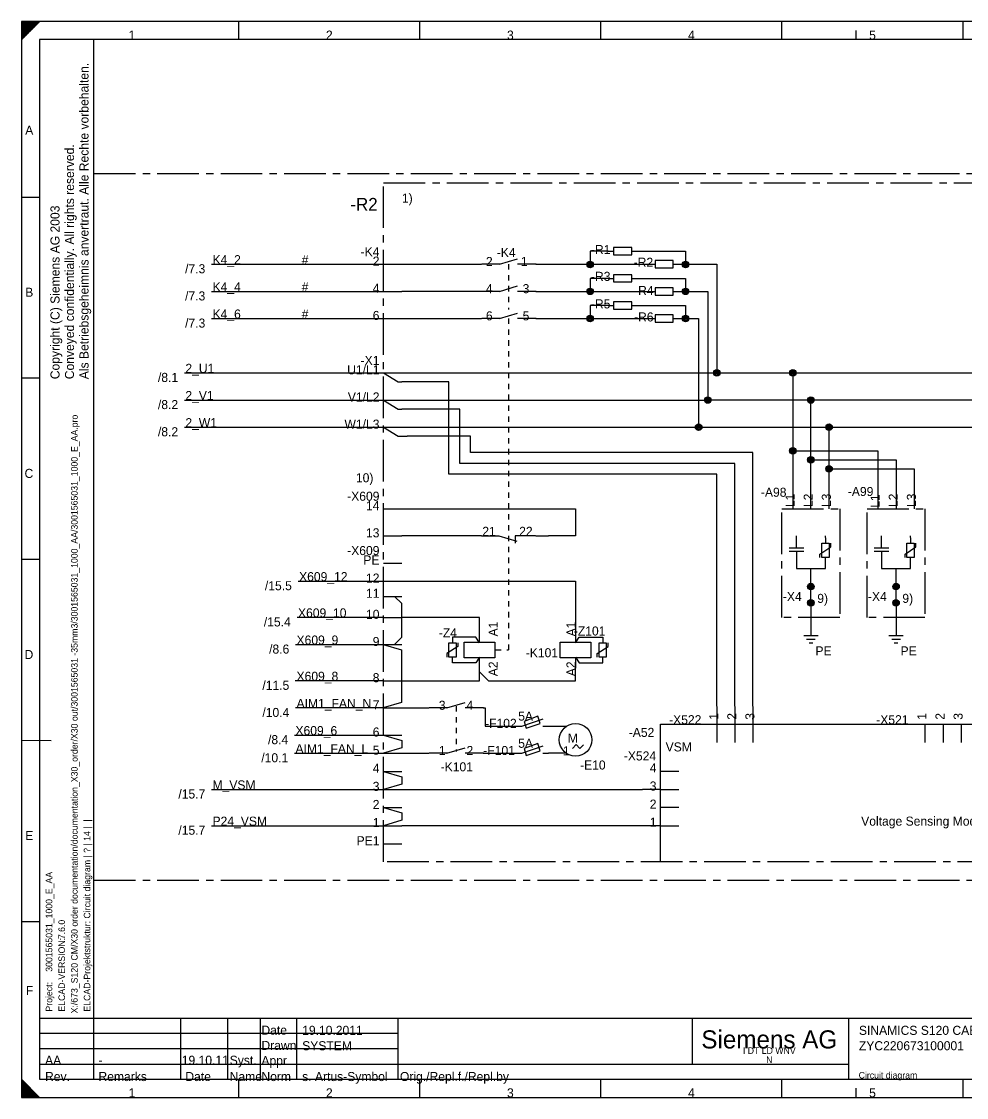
# Model space of a CAD drawing. Extents: x 0 to 420, y 0 to 297.
# Drawn here: x 0 to 261, y 0 to 297 of the extents above; entities that cross this region are included whole.
import ezdxf
from ezdxf.enums import TextEntityAlignment as Align

# ---------------------------------------------------------------- set-up
doc = ezdxf.new("R2010")
doc.units = 0
doc.header["$MEASUREMENT"] = 0
for name, pattern in [('LTY1', [0]), ('LTY3', [3, 1.5, -1.5]), ('LTY6', [17.5, 11.5, -2, 2, -2])]:
    doc.linetypes.add(name, pattern=pattern)
for name, color, linetype in [('GRAFIK', 7, 'LTY1'), ('PEN1', 7, 'LTY1'), ('PEN2', 7, 'LTY1'), ('PEN3', 7, 'LTY1'), ('PEN4', 7, 'LTY1'), ('PEN5', 7, 'LTY1'), ('PEN6', 7, 'LTY1'), ('SF', 7, 'LTY1'), ('SYMBOL', 7, 'LTY1')]:
    doc.layers.add(name, color=color, linetype=linetype)
doc.styles.add('NORMSCHRIFT', font='normwin')

# ---------------------------------------------------------------- blocks, each defined once
blk = doc.blocks.new('CD_FORM_AUD3')
at = {"layer": 'PEN1', "linetype": 'LTY1'}
for p, q in [((0, 297), (0, 0)), ((420, 297), (0, 297)), ((0, 297), (0, 292)), ((0, 292), (5, 297)), ((5, 297), (0, 297)), ((0, 297), (5, 297)), ((0, 296.95), (4.95, 296.95)), ((0, 296.9), (4.9, 296.9)), ((0, 296.85), (4.85, 296.85)), ((0, 296.8), (4.8, 296.8)), ((0, 296.75), (4.75, 296.75)), ((0, 296.7), (4.7, 296.7)), ((0, 296.65), (4.65, 296.65)), ((0, 296.6), (4.6, 296.6)), ((0, 296.55), (4.55, 296.55)), ((0, 296.5), (4.5, 296.5)), ((0, 296.45), (4.45, 296.45)), ((0, 296.4), (4.4, 296.4)), ((0, 296.35), (4.35, 296.35)), ((0, 296.3), (4.3, 296.3)), ((0, 296.25), (4.25, 296.25)), ((0, 296.2), (4.2, 296.2)), ((0, 296.15), (4.15, 296.15)), ((0, 296.1), (4.1, 296.1)), ((0, 296.05), (4.05, 296.05)), ((0, 296), (4, 296)), ((0, 295.95), (3.95, 295.95)), ((0, 295.9), (3.9, 295.9)), ((0, 295.85), (3.85, 295.85)), ((0, 295.8), (3.8, 295.8)), ((0, 295.75), (3.75, 295.75)), ((0, 295.7), (3.7, 295.7)), ((0, 295.65), (3.65, 295.65)), ((0, 295.6), (3.6, 295.6)), ((0, 295.55), (3.55, 295.55)), ((0, 295.5), (3.5, 295.5)), ((0, 295.45), (3.45, 295.45)), ((0, 295.4), (3.4, 295.4)), ((0, 295.35), (3.35, 295.35)), ((0, 295.3), (3.3, 295.3)), ((0, 295.25), (3.25, 295.25)), ((0, 295.2), (3.2, 295.2)), ((0, 295.15), (3.15, 295.15)), ((0, 295.1), (3.1, 295.1)), ((0, 295.05), (3.05, 295.05)), ((0, 295), (3, 295)), ((0, 294.95), (2.95, 294.95)), ((0, 294.9), (2.9, 294.9)), ((0, 294.85), (2.85, 294.85)), ((0, 294.8), (2.8, 294.8)), ((0, 294.75), (2.75, 294.75)), ((0, 294.7), (2.7, 294.7)), ((0, 294.65), (2.65, 294.65)), ((0, 294.6), (2.6, 294.6)), ((0, 294.55), (2.55, 294.55)), ((0, 294.5), (2.5, 294.5)), ((0, 294.45), (2.45, 294.45)), ((0, 294.4), (2.4, 294.4)), ((0, 294.35), (2.35, 294.35)), ((0, 294.3), (2.3, 294.3)), ((0, 294.25), (2.25, 294.25)), ((0, 294.2), (2.2, 294.2)), ((0, 294.15), (2.15, 294.15)), ((0, 294.1), (2.1, 294.1)), ((230.5, 292), (230.5, 294.5)), ((0, 294.05), (2.05, 294.05)), ((0, 294), (2, 294)), ((0, 293.95), (1.95, 293.95)), ((0, 293.9), (1.9, 293.9)), ((0, 293.85), (1.85, 293.85)), ((0, 293.8), (1.8, 293.8)), ((0, 293.75), (1.75, 293.75)), ((0, 293.7), (1.7, 293.7)), ((0, 293.65), (1.65, 293.65)), ((0, 293.6), (1.6, 293.6)), ((0, 293.55), (1.55, 293.55)), ((0, 293.5), (1.5, 293.5)), ((0, 293.45), (1.45, 293.45)), ((0, 293.4), (1.4, 293.4)), ((0, 293.35), (1.35, 293.35)), ((0, 293.3), (1.3, 293.3)), ((0, 293.25), (1.25, 293.25)), ((0, 293.2), (1.2, 293.2)), ((0, 293.15), (1.15, 293.15)), ((0, 293.1), (1.1, 293.1)), ((0, 293.05), (1.05, 293.05)), ((0, 293), (1, 293)), ((0, 292.95), (0.95, 292.95)), ((0, 292.9), (0.9, 292.9)), ((0, 292.85), (0.85, 292.85)), ((0, 292.8), (0.8, 292.8)), ((0, 292.75), (0.75, 292.75)), ((0, 292.7), (0.7, 292.7)), ((0, 292.65), (0.65, 292.65)), ((0, 292.6), (0.6, 292.6)), ((0, 292.55), (0.55, 292.55)), ((0, 292.5), (0.5, 292.5)), ((0, 292.45), (0.45, 292.45)), ((0, 292.4), (0.4, 292.4)), ((0, 292.35), (0.35, 292.35)), ((0, 292.3), (0.3, 292.3)), ((0, 292.25), (0.25, 292.25)), ((0, 292.2), (0.2, 292.2)), ((0, 292.15), (0.15, 292.15)), ((0, 292.1), (0.1, 292.1)), ((0, 292.05), (0.05, 292.05)), ((5, 0), (0, 5)), ((0, 5), (0, 0)), ((0, 4.95), (0.05, 4.95)), ((0, 4.9), (0.1, 4.9)), ((0, 4.85), (0.15, 4.85)), ((0, 4.8), (0.2, 4.8)), ((0, 4.75), (0.25, 4.75)), ((0, 4.7), (0.3, 4.7)), ((0, 4.65), (0.35, 4.65)), ((0, 4.6), (0.4, 4.6)), ((0, 4.55), (0.45, 4.55)), ((0, 4.5), (0.5, 4.5)), ((0, 4.45), (0.55, 4.45)), ((0, 4.4), (0.6, 4.4)), ((0, 4.35), (0.65, 4.35)), ((0, 4.3), (0.7, 4.3)), ((0, 4.25), (0.75, 4.25)), ((0, 4.2), (0.8, 4.2)), ((0, 4.15), (0.85, 4.15)), ((0, 4.1), (0.9, 4.1)), ((0, 4.05), (0.95, 4.05)), ((0, 4), (1, 4)), ((0, 3.95), (1.05, 3.95)), ((0, 3.9), (1.1, 3.9)), ((0, 3.85), (1.15, 3.85)), ((0, 3.8), (1.2, 3.8)), ((0, 3.75), (1.25, 3.75)), ((0, 3.7), (1.3, 3.7)), ((0, 3.65), (1.35, 3.65)), ((0, 3.6), (1.4, 3.6)), ((0, 3.55), (1.45, 3.55)), ((0, 3.5), (1.5, 3.5)), ((0, 3.45), (1.55, 3.45)), ((0, 3.4), (1.6, 3.4)), ((0, 3.35), (1.65, 3.35)), ((0, 3.3), (1.7, 3.3)), ((0, 3.25), (1.75, 3.25)), ((0, 3.2), (1.8, 3.2)), ((0, 3.15), (1.85, 3.15)), ((0, 3.1), (1.9, 3.1)), ((0, 3.05), (1.95, 3.05)), ((0, 3), (2, 3)), ((0, 2.95), (2.05, 2.95)), ((0, 2.9), (2.1, 2.9)), ((0, 2.85), (2.15, 2.85)), ((0, 2.8), (2.2, 2.8)), ((0, 2.75), (2.25, 2.75)), ((0, 2.7), (2.3, 2.7)), ((0, 2.65), (2.35, 2.65)), ((0, 2.6), (2.4, 2.6)), ((0, 2.55), (2.45, 2.55)), ((0, 2.5), (2.5, 2.5)), ((0, 2.45), (2.55, 2.45)), ((0, 2.4), (2.6, 2.4)), ((0, 2.35), (2.65, 2.35)), ((0, 2.3), (2.7, 2.3)), ((0, 2.25), (2.75, 2.25)), ((0, 2.2), (2.8, 2.2)), ((0, 2.15), (2.85, 2.15)), ((0, 2.1), (2.9, 2.1)), ((0, 2.05), (2.95, 2.05)), ((0, 2), (3, 2)), ((0, 1.95), (3.05, 1.95)), ((0, 1.9), (3.1, 1.9)), ((0, 1.85), (3.15, 1.85)), ((0, 1.8), (3.2, 1.8)), ((0, 1.75), (3.25, 1.75)), ((0, 1.7), (3.3, 1.7)), ((0, 1.65), (3.35, 1.65)), ((0, 1.6), (3.4, 1.6)), ((0, 1.55), (3.45, 1.55)), ((0, 1.5), (3.5, 1.5)), ((0, 1.45), (3.55, 1.45)), ((0, 1.4), (3.6, 1.4)), ((0, 1.35), (3.65, 1.35)), ((0, 1.3), (3.7, 1.3)), ((0, 1.25), (3.75, 1.25)), ((0, 1.2), (3.8, 1.2)), ((0, 1.15), (3.85, 1.15)), ((0, 1.1), (3.9, 1.1)), ((0, 1.05), (3.95, 1.05)), ((0, 1), (4, 1)), ((0, 0.95), (4.05, 0.95)), ((0, 0.9), (4.1, 0.9)), ((0, 0.85), (4.15, 0.85)), ((0, 0.8), (4.2, 0.8)), ((0, 0.75), (4.25, 0.75)), ((0, 0.7), (4.3, 0.7)), ((0, 0.65), (4.35, 0.65)), ((0, 0.6), (4.4, 0.6)), ((0, 0.55), (4.45, 0.55)), ((0, 0.5), (4.5, 0.5)), ((0, 0.45), (4.55, 0.45)), ((0, 0.4), (4.6, 0.4)), ((0, 0.35), (4.65, 0.35)), ((0, 0.3), (4.7, 0.3)), ((0, 0.25), (4.75, 0.25)), ((0, 0.2), (4.8, 0.2)), ((0, 0.15), (4.85, 0.15)), ((0, 0.1), (4.9, 0.1)), ((0, 0.05), (4.95, 0.05)), ((0, 0), (420, 0)), ((0, 0), (5, 0)), ((230.5, 0), (230.5, 2.5))]:
    blk.add_line(p, q, dxfattribs=at)
at = {"layer": 'PEN5', "linetype": 'LTY1'}
for p, q in [((415, 292), (5, 292)), ((5, 292), (5, 5)), ((20, 21.9), (20, 292)), ((5, 21.9), (415, 21.9)), ((5, 5), (415, 5))]:
    blk.add_line(p, q, dxfattribs=at)
at = {"layer": 'PEN6', "linetype": 'LTY1'}
for p, q in [((60, 292), (60, 297)), ((110, 292), (110, 297)), ((160, 292), (160, 297)), ((210, 292), (210, 297)), ((260, 292), (260, 297)), ((5, 248.4), (0, 248.4)), ((5, 198.5), (0, 198.5)), ((5, 148.5), (0, 148.5)), ((8.2, 98.4), (0, 98.5)), ((5, 48.5), (0, 48.5)), ((20, 5), (20, 21.9)), ((44, 5), (44, 21.9)), ((57, 5), (57, 21.9)), ((65.9, 21.9), (65.9, 5)), ((76, 5), (76, 21.9)), ((103.95, 21.9), (103.95, 5)), ((185.2, 21.9), (185.2, 9.25)), ((228.35, 21.9), (228.35, 5)), ((5, 17.68), (103.92, 17.68)), ((5, 13.45), (103.92, 13.45)), ((5, 9.2), (228.35, 9.2)), ((60, 0), (60, 5)), ((110, 0), (110, 5)), ((160, 0), (160, 5)), ((210, 0), (210, 5)), ((260, 0), (260, 5))]:
    blk.add_line(p, q, dxfattribs=at)
at = {"layer": 'PEN2', "style": 'NORMSCHRIFT'}
for s, p in [('1', (30.5, 292)), ('2', (85, 292)), ('3', (135, 292)), ('4', (185, 292)), ('5', (235, 292)), ('1', (30.5, 0)), ('2', (85, 0)), ('3', (135, 0)), ('4', (185, 0)), ('5', (235, 0))]:
    blk.add_text(s, height=2.5, dxfattribs=at).set_placement(p, align=Align.CENTER)
for s, p in [('Als Betriebsgeheimnis anvertraut. Alle Rechte vorbehalten.', (18.5, 198.25)), ('Conveyed confidentially. All rights reserved.', (14.5, 198.25))]:
    blk.add_text(s, height=2.5, rotation=90, dxfattribs=at).set_placement(p)
for s, p in [('A', (3.25, 265.75)), ('B', (3.25, 221)), ('C', (3.25, 171)), ('D', (3.25, 121)), ('E', (3.25, 71)), ('F', (3.25, 28.25))]:
    blk.add_text(s, height=2.5, dxfattribs=at).set_placement(p, align=Align.RIGHT)
for s, p in [('Date', (66.25, 17.3)), ('Drawn', (66.25, 13.1)), ('Appr.', (66.25, 8.9)), ('Rev.', (6.5, 4.5)), ('Remarks', (21.25, 4.5)), ('Date', (45.25, 4.5)), ('Name', (57.5, 4.5)), ('Norm', (66.25, 4.5))]:
    blk.add_text(s, height=2.5, dxfattribs=at).set_placement(p)
at = {"layer": 'PEN2', "style": 'NORMSCHRIFT', "flags": 8}
blk.add_attdef('CODE_178', (10.5, 198.25), '', height=2.5, rotation=90, dxfattribs=at)
for tag, p in [('CODE_520', (6.5, 17.25)), ('CODE_521', (21.25, 17.25)), ('CODE_522', (44.25, 17.25)), ('CODE_523', (57.5, 17.25)), ('CODE_170', (77.5, 17.25)), ('CODE_67', (106.75, 17.25)), ('CODE_66', (231.25, 17.25)), ('CODE_505', (299.25, 17.2)), ('CODE_1003', (370, 17.25)), ('CODE_1003', (398.15, 17.2)), ('CODE_524', (6.5, 13)), ('CODE_525', (21.25, 13)), ('CODE_526', (44.25, 13)), ('CODE_527', (57.5, 13)), ('CODE_171', (77.5, 13)), ('CODE_175', (106.75, 13)), ('CODE_65', (231.25, 13)), ('CODE_506', (299.25, 13.2)), ('CODE_1003', (369.95, 13)), ('CODE_528', (6.5, 9)), ('CODE_529', (21.25, 9)), ('CODE_530', (44.25, 9)), ('CODE_531', (57.5, 9)), ('CODE_172', (77.5, 9)), ('CODE_176', (106.75, 9)), ('CODE_166', (231.25, 9)), ('CODE_532', (297.75, 8.5)), ('CODE_534', (307.75, 8.5)), ('CODE_536', (321.75, 8.5)), ('CODE_68', (337.25, 6.5)), ('CODE_62', (408.25, 9)), ('CODE_70', (408.25, 9)), ('CODE_173', (77.5, 4.5)), ('CODE_73', (104.5, 4.5)), ('CODE_533', (297.75, 4.5)), ('CODE_535', (307.75, 4.5)), ('CODE_537', (321.75, 4.5))]:
    blk.add_attdef(tag, p, '', height=2.5, dxfattribs=at)
for tag, p in [('CODE_554', (362.8, 17.2)), ('CODE_507', (316, 6.5))]:
    blk.add_attdef(tag, text='', height=2.5, dxfattribs=at).set_placement(p, align=Align.CENTER)
for tag, p in [('CODE_1003', (396.75, 17.2)), ('CODE_1003', (396.75, 13)), ('CODE_512', (294.25, 6.7)), ('CODE_71', (407.75, 4.5))]:
    blk.add_attdef(tag, text='', height=2.5, dxfattribs=at).set_placement(p, align=Align.RIGHT)
at = {"layer": 'PEN4', "style": 'NORMSCHRIFT'}
for s, p in [('ELCAD-VERSION:', (12, 23.68)), ('Project:', (8.5, 23.68))]:
    blk.add_text(s, height=1.8, rotation=90, dxfattribs=at).set_placement(p)
at = {"layer": 'PEN4', "style": 'NORMSCHRIFT', "flags": 8}
for tag, p, height in [('CODE_400', (367.2, 278), 2), ('CODE_401', (367.2, 274.5), 2), ('CODE_402', (367.2, 271), 2), ('CODE_403', (367.2, 267.5), 2), ('CODE_404', (367.2, 264), 2), ('CODE_405', (367.2, 260.5), 2), ('CODE_406', (367.2, 257), 2), ('CODE_407', (367.2, 253.5), 2), ('CODE_408', (367.2, 250), 2), ('CODE_409', (367.2, 246.5), 2), ('CODE_410', (367.2, 243), 2), ('CODE_411', (367.2, 239.5), 2), ('CODE_412', (367.2, 236), 2), ('CODE_413', (367.2, 232.5), 2), ('CODE_414', (367.2, 229), 2), ('CODE_415', (367.2, 225.5), 2), ('CODE_416', (367.2, 222), 2), ('CODE_417', (367.2, 218.5), 2), ('CODE_418', (367.2, 215), 2), ('CODE_419', (367.2, 211.5), 2), ('CODE_420', (367.2, 208), 2), ('CODE_421', (367.2, 204.5), 2), ('CODE_422', (367.2, 201), 2), ('CODE_423', (367.2, 197.5), 2), ('CODE_424', (367.2, 194), 2), ('CODE_425', (367.2, 190.5), 2), ('CODE_426', (367.2, 187), 2), ('CODE_427', (367.2, 183.5), 2), ('CODE_428', (367.2, 180), 2), ('CODE_429', (367.2, 176.5), 2), ('CODE_430', (367.7, 165), 2), ('CODE_431', (367.7, 161.5), 2), ('CODE_432', (367.7, 158), 2), ('CODE_433', (367.7, 154.5), 2), ('CODE_434', (367.7, 151), 2), ('CODE_435', (367.7, 147.5), 2), ('CODE_436', (367.7, 144), 2), ('CODE_437', (367.7, 140.5), 2), ('CODE_438', (367.7, 137), 2), ('CODE_439', (367.7, 133.5), 2), ('CODE_440', (367.7, 130), 2), ('CODE_441', (367.7, 126.5), 2), ('CODE_442', (367.7, 123), 2), ('CODE_443', (367.7, 119.5), 2), ('CODE_444', (367.7, 116), 2), ('CODE_445', (367.7, 112.5), 2), ('CODE_446', (367.7, 109), 2), ('CODE_447', (367.7, 105.5), 2), ('CODE_448', (367.7, 102), 2), ('CODE_449', (367.7, 98.5), 2), ('CODE_450', (367.7, 95), 2), ('CODE_451', (367.7, 91.5), 2), ('CODE_452', (367.7, 88), 2), ('CODE_453', (367.7, 84.5), 2), ('CODE_454', (367.7, 81), 2), ('CODE_455', (367.7, 77.5), 2), ('CODE_456', (367.7, 74), 2), ('CODE_457', (367.7, 70.5), 2), ('CODE_458', (367.7, 67), 2), ('CODE_459', (367.7, 63.5), 2), ('CODE_460', (371.7, 55), 2), ('CODE_461', (371.7, 51.5), 2), ('CODE_462', (371.7, 48), 2), ('CODE_463', (371.7, 44.5), 2), ('CODE_464', (371.7, 41), 2), ('CODE_465', (371.7, 36.5), 2), ('CODE_466', (371.7, 33), 2), ('CODE_467', (371.7, 29.5), 2), ('CODE_468', (371.7, 26), 2), ('CODE_469', (371.7, 22.5), 2), ('CODE_76', (231.18, 5.2), 1.8), ('CODE_180', (262.68, 5.2), 1.8)]:
    blk.add_attdef(tag, p, '', height=height, dxfattribs=at)
for tag, p in [('CODE_189', (12, 43.67)), ('CODE_179', (8.5, 34.67)), ('CODE_2407', (15.5, 23.18)), ('CODE_64', (19, 23.68)), ('CODE_60', (19, 23.68)), ('CODE_63', (19, 23.68)), ('CODE_61', (19, 23.68)), ('CODE_57', (19, 23.68))]:
    blk.add_attdef(tag, p, '', height=1.8, rotation=90, dxfattribs=at)
for tag in ['CODE_190', 'CODE_372', 'CODE_373', 'CODE_39']:
    blk.add_attdef(tag, text='', height=2, dxfattribs=at).set_placement((364.4, 22.5), align=Align.RIGHT)
for tag, p in [('CODE_508', (206.5, 12)), ('CODE_509', (206.5, 9.5))]:
    blk.add_attdef(tag, text='', height=1.8, dxfattribs=at).set_placement(p, align=Align.CENTER)
blk = doc.blocks.new('FB-SIE1')
at = {"layer": 'PEN3', "style": 'NORMSCHRIFT'}
blk.add_text('Siemens AG', height=5, dxfattribs=at).set_placement((0, -5), align=Align.CENTER)
blk = doc.blocks.new('FBAUD-MD')
at = {"layer": 'PEN1', "linetype": 'LTY6'}
for p, q in [((20, 255), (365, 255)), ((20, 60), (365, 60))]:
    blk.add_line(p, q, dxfattribs=at)
blk = doc.blocks.new('CD_BU_SF11MTA')
at = {"layer": 'PEN1', "style": 'NORMSCHRIFT', "flags": 8}
blk.add_attdef('CODE_8', text='', height=3.5, dxfattribs=at).set_placement((-1.65, -7.7), align=Align.RIGHT)
at = {"layer": 'PEN2', "style": 'NORMSCHRIFT', "flags": 8}
for tag, p in [('CODE_1003', (-1.35, 3.7)), ('CODE_1', (-1.35, 1.1)), ('CODE_2', (-1.35, 1.1)), ('CODE_1003', (-1.35, -1.5)), ('CODE_3', (-1.35, -4.1)), ('CODE_10', (-1.35, -12.3)), ('CODE_49', (-1.35, -14.9)), ('CODE_1003', (-1.35, -20.2)), ('CODE_49', (-1.35, -17.5)), ('CODE_40', (-1.35, -22.8)), ('CODE_51', (-1.35, -25.4)), ('CODE_51', (-1.35, -28)), ('CODE_51', (-1.35, -30.6))]:
    blk.add_attdef(tag, text='', height=2.5, dxfattribs=at).set_placement(p, align=Align.RIGHT)
blk.add_attdef('CODE_1003', (0.65, -12.1), '', height=2.5, dxfattribs=at)
blk = doc.blocks.new('CD_BU_XB')
at = {"layer": 'PEN1', "linetype": 'LTY1'}
blk.add_line((0, 0), (5, 0), dxfattribs=at)
at = {"layer": 'PEN2', "style": 'NORMSCHRIFT', "flags": 8}
for tag, p in [('CODE_1003', (-1.15, 2.2)), ('CODE_21', (-1.15, -0.4))]:
    blk.add_attdef(tag, text='', height=2.5, dxfattribs=at).set_placement(p, align=Align.RIGHT)
blk.add_attdef('CODE_602', (0.75, -0.5), '', height=2.5, dxfattribs=at)
blk = doc.blocks.new('CD_U_PE')
at = {"layer": 'PEN1', "linetype": 'LTY1'}
for p, q in [((0, 0), (0, -3)), ((-2, -3), (2, -3)), ((-1.2, -4), (1.2, -4)), ((-0.5, -5), (0.5, -5))]:
    blk.add_line(p, q, dxfattribs=at)
at = {"layer": 'PEN2', "style": 'NORMSCHRIFT', "flags": 8}
blk.add_attdef('CODE_40', (1.25, -8.5), '', height=2.5, dxfattribs=at)
blk = doc.blocks.new('CD_POT_W1L')
at = {"layer": 'PEN2', "style": 'NORMSCHRIFT', "flags": 8}
blk.add_attdef('CODE_10', text='', height=2.5, dxfattribs=at).set_placement((-1.75, -2.5), align=Align.RIGHT)
blk.add_attdef('CODE_4', (0.25, 0), '', height=2.5, dxfattribs=at)

msp = doc.modelspace()

# ---------------------------------------------------------------- linework, layer by layer
at = {"layer": 'PEN1', "linetype": 'LTY6'}
for p, q in [((100, 252.5), (322.5, 252.5)), ((100, 65), (100, 252.5)), ((210, 162.5), (226, 162.5)), ((210, 132.5), (210, 162.5)), ((226, 162.5), (226, 132.5)), ((233.5, 162.5), (249.5, 162.5)), ((233.5, 132.5), (233.5, 162.5)), ((249.5, 162.5), (249.5, 132.5)), ((226, 132.5), (210, 132.5)), ((249.5, 132.5), (233.5, 132.5)), ((322.5, 65), (100, 65))]:
    msp.add_line(p, q, dxfattribs=at)
at = {"layer": 'PEN1', "linetype": 'LTY1'}
for p, q in [((162, 233.6), (157, 233.6)), ((157, 233.6), (157, 230)), ((162, 233.6), (163.5, 233.6)), ((168.5, 234.6), (163.5, 234.6)), ((163.5, 234.6), (163.5, 232.6)), ((163.5, 232.6), (168.5, 232.6)), ((168.5, 232.6), (168.5, 234.6)), ((168.5, 233.6), (182, 233.6)), ((182, 233.6), (183.4, 233.6)), ((183.4, 233.6), (183.4, 230)), ((52.5, 230), (100, 230)), ((105, 230), (127, 230)), ((132.1, 230), (127.1, 230)), ((132, 230), (137, 231.5)), ((142.1, 230), (137, 230)), ((142, 230), (168, 230)), ((156.4, 230.5), (156.4, 229.3)), ((157.6, 230.5), (156.4, 230.5)), ((156.4, 230.3), (157.6, 230.3)), ((156.4, 229.8), (157.6, 229.8)), ((156.4, 229.3), (157.6, 229.3)), ((156.4, 229.3), (157.6, 229.3)), ((157.6, 229.3), (157.6, 230.5)), ((168, 230), (175, 230)), ((180, 231), (175, 231)), ((175, 231), (175, 229)), ((175, 229), (180, 229)), ((180, 229), (180, 231)), ((180, 230), (180.5, 230)), ((180.5, 230), (192, 230)), ((182.8, 230.5), (182.8, 229.3)), ((184, 230.5), (182.8, 230.5)), ((182.8, 230.3), (184, 230.3)), ((182.8, 229.8), (184, 229.8)), ((182.8, 229.3), (184, 229.3)), ((182.8, 229.3), (184, 229.3)), ((184, 229.3), (184, 230.5)), ((192, 230), (192, 200)), ((162, 226.1), (157, 226.1)), ((157, 226.1), (157, 222.5)), ((162, 226.1), (163.5, 226.1)), ((168.5, 227.1), (163.5, 227.1)), ((163.5, 227.1), (163.5, 225.1)), ((168.5, 225.1), (168.5, 227.1)), ((168.5, 226.1), (182, 226.1)), ((182.1, 226.1), (183.4, 226.1)), ((183.4, 226.1), (183.4, 222.5)), ((132, 222.5), (137, 224)), ((156.4, 223.1), (156.4, 221.9)), ((157.6, 223.1), (156.4, 223.1)), ((156.4, 222.9), (157.6, 222.9)), ((157.6, 221.9), (157.6, 223.1)), ((163.5, 225.1), (168.5, 225.1)), ((180, 223.5), (175, 223.5)), ((175, 223.5), (175, 221.5)), ((180, 221.5), (180, 223.5)), ((182.8, 223.1), (182.8, 221.9)), ((184, 223.1), (182.8, 223.1)), ((182.8, 222.9), (184, 222.9)), ((184, 221.9), (184, 223.1)), ((52.5, 222.5), (100, 222.5)), ((127, 222.5), (105, 222.5)), ((132.1, 222.5), (127.1, 222.5)), ((142.1, 222.5), (137, 222.5)), ((142, 222.5), (168, 222.5)), ((156.4, 222.4), (157.6, 222.4)), ((156.4, 221.9), (157.6, 221.9)), ((156.4, 221.9), (157.6, 221.9)), ((168, 222.5), (175, 222.5)), ((175, 221.5), (180, 221.5)), ((180, 222.5), (180.5, 222.5)), ((180.5, 222.5), (189.5, 222.5)), ((182.8, 222.4), (184, 222.4)), ((182.8, 221.9), (184, 221.9)), ((182.8, 221.9), (184, 221.9)), ((189.5, 222.5), (189.5, 192.5)), ((162, 218.6), (157, 218.6)), ((157, 218.6), (157, 215)), ((162, 218.6), (163.5, 218.6)), ((168.5, 219.6), (163.5, 219.6)), ((163.5, 219.6), (163.5, 217.6)), ((163.5, 217.6), (168.5, 217.6)), ((168.5, 217.6), (168.5, 219.6)), ((168.5, 218.6), (182, 218.6)), ((182.1, 218.6), (183.4, 218.6)), ((183.4, 218.6), (183.4, 215)), ((52.5, 215), (100, 215)), ((105, 215), (127, 215)), ((132.1, 215), (127.1, 215)), ((132, 215), (137, 216.5)), ((142.1, 215), (137, 215)), ((142, 215), (169, 215)), ((156.4, 215.6), (156.4, 214.4)), ((157.6, 215.6), (156.4, 215.6)), ((156.4, 215.4), (157.6, 215.4)), ((156.4, 214.9), (157.6, 214.9)), ((156.4, 214.4), (157.6, 214.4)), ((156.4, 214.4), (157.6, 214.4)), ((157.6, 214.4), (157.6, 215.6)), ((169, 215), (175, 215)), ((180, 216), (175, 216)), ((175, 216), (175, 214)), ((175, 214), (180, 214)), ((180, 214), (180, 216)), ((180, 215), (180.5, 215)), ((180.5, 215), (187, 215)), ((182.8, 215.6), (182.8, 214.4)), ((184, 215.6), (182.8, 215.6)), ((182.8, 215.4), (184, 215.4)), ((182.8, 214.9), (184, 214.9)), ((182.8, 214.4), (184, 214.4)), ((182.8, 214.4), (184, 214.4)), ((184, 214.4), (184, 215.6)), ((187, 215), (187, 185)), ((45, 200), (100, 200)), ((100, 200), (104, 197.5)), ((105, 200), (152, 200)), ((152, 200), (192, 200)), ((191.4, 200.6), (191.4, 199.4)), ((192.6, 200.6), (191.4, 200.6)), ((191.4, 200.4), (192.6, 200.4)), ((191.4, 199.9), (192.6, 199.9)), ((191.4, 199.4), (192.6, 199.4)), ((191.4, 199.4), (192.6, 199.4)), ((192, 200), (298.5, 200)), ((192.6, 199.4), (192.6, 200.6)), ((212.4, 200.6), (212.4, 199.4)), ((213.6, 200.6), (212.4, 200.6)), ((212.4, 200.4), (213.6, 200.4)), ((212.4, 199.9), (213.6, 199.9)), ((212.4, 199.4), (213.6, 199.4)), ((212.4, 199.4), (213.6, 199.4)), ((213, 200), (213, 162.5)), ((213.6, 199.4), (213.6, 200.6)), ((104, 197.5), (105, 197.5)), ((118, 197.5), (105, 197.5)), ((118, 172), (118, 197.5)), ((188.9, 193.1), (188.9, 191.9)), ((190.1, 193.1), (188.9, 193.1)), ((190.1, 191.9), (190.1, 193.1)), ((217.4, 193.1), (217.4, 191.9)), ((218.6, 193.1), (217.4, 193.1)), ((218.6, 191.9), (218.6, 193.1)), ((45, 192.5), (100, 192.5)), ((100, 192.5), (104, 190)), ((105, 192.5), (152, 192.5)), ((152, 192.5), (189.5, 192.5)), ((188.9, 192.9), (190.1, 192.9)), ((188.9, 192.4), (190.1, 192.4)), ((188.9, 191.9), (190.1, 191.9)), ((188.9, 191.9), (190.1, 191.9)), ((298.5, 192.5), (189.5, 192.5)), ((217.4, 192.9), (218.6, 192.9)), ((217.4, 192.4), (218.6, 192.4)), ((217.4, 191.9), (218.6, 191.9)), ((217.4, 191.9), (218.6, 191.9)), ((218, 162.5), (218, 192.5)), ((104, 190), (105, 190)), ((121, 190), (105, 190)), ((121, 175), (121, 190)), ((45, 185), (100, 185)), ((100, 185), (104, 182.5)), ((105, 185), (152, 185)), ((152, 185), (187, 185)), ((186.4, 185.6), (186.4, 184.4)), ((187.6, 185.6), (186.4, 185.6)), ((186.4, 185.4), (187.6, 185.4)), ((186.4, 184.9), (187.6, 184.9)), ((186.4, 184.4), (187.6, 184.4)), ((186.4, 184.4), (187.6, 184.4)), ((187, 185), (298.5, 185)), ((187.6, 184.4), (187.6, 185.6)), ((222.4, 185.6), (222.4, 184.4)), ((223.6, 185.6), (222.4, 185.6)), ((222.4, 185.4), (223.6, 185.4)), ((222.4, 184.9), (223.6, 184.9)), ((222.4, 184.4), (223.6, 184.4)), ((222.4, 184.4), (223.6, 184.4)), ((223, 162.5), (223, 185)), ((223.6, 184.4), (223.6, 185.6)), ((104, 182.5), (106.5, 182.5)), ((124, 182.5), (106.5, 182.5)), ((124, 178), (124, 182.5)), ((212.4, 179.1), (212.4, 177.9)), ((213.6, 179.1), (212.4, 179.1)), ((212.4, 178.9), (213.6, 178.9)), ((212.4, 178.4), (213.6, 178.4)), ((213, 178.5), (236.5, 178.5)), ((213.6, 177.9), (213.6, 179.1)), ((236.5, 178.5), (236.5, 162.5)), ((202, 178), (124, 178)), ((202, 108), (202, 178)), ((212.4, 177.9), (213.6, 177.9)), ((212.4, 177.9), (213.6, 177.9)), ((217.4, 176.6), (217.4, 175.4)), ((218.6, 176.6), (217.4, 176.6)), ((217.4, 176.4), (218.6, 176.4)), ((217.4, 175.9), (218.6, 175.9)), ((217.4, 175.4), (218.6, 175.4)), ((217.4, 175.4), (218.6, 175.4)), ((218, 176), (241.5, 176)), ((218.6, 175.4), (218.6, 176.6)), ((241.5, 176), (241.5, 162.5)), ((197, 175), (121, 175)), ((197, 108), (197, 175)), ((222.4, 174.1), (222.4, 172.9)), ((223.6, 174.1), (222.4, 174.1)), ((222.4, 173.9), (223.6, 173.9)), ((222.4, 173.4), (223.6, 173.4)), ((222.4, 172.9), (223.6, 172.9)), ((222.4, 172.9), (223.6, 172.9)), ((223, 173.5), (246.5, 173.5)), ((223.6, 172.9), (223.6, 174.1)), ((246.5, 173.5), (246.5, 162.5)), ((192, 172), (118, 172)), ((192, 108), (192, 172)), ((105, 162.5), (150.5, 162.5)), ((150.5, 162.5), (153, 162.5)), ((153, 162.5), (153, 155)), ((127, 155), (105, 155)), ((127, 155), (131.8, 155)), ((131.8, 155), (136.8, 153.5)), ((141.9, 155), (136.3, 155)), ((136.3, 155), (136.3, 153)), ((136.3, 155), (136.3, 153)), ((142, 155), (145.5, 155)), ((153, 155), (145.5, 155)), ((214, 151.7), (214, 155)), ((222, 154.6), (222, 155)), ((222, 154.5), (222, 153)), ((237.5, 151.7), (237.5, 155)), ((245.5, 154.6), (245.5, 155)), ((245.5, 154.5), (245.5, 153)), ((212, 151.7), (216, 151.7)), ((220.5, 150), (223.5, 152)), ((221, 153), (223, 153)), ((221, 149), (221, 153)), ((223, 153), (223, 149)), ((223.5, 152), (223.5, 153)), ((235.5, 151.7), (239.5, 151.7)), ((244, 150), (247, 152)), ((244.5, 153), (246.5, 153)), ((244.5, 149), (244.5, 153)), ((246.5, 153), (246.5, 149)), ((247, 152), (247, 153)), ((216, 150.7), (212, 150.7)), ((214, 150.7), (214, 149.2)), ((214, 149.2), (214, 147)), ((220.5, 149), (220.5, 150)), ((223, 149), (221, 149)), ((222, 147.5), (222, 149)), ((239.5, 150.7), (235.5, 150.7)), ((237.5, 150.7), (237.5, 149.2)), ((237.5, 149.2), (237.5, 147)), ((244, 149), (244, 150)), ((246.5, 149), (244.5, 149)), ((245.5, 147.5), (245.5, 149)), ((214, 147), (214, 146)), ((214, 146), (222, 146)), ((218, 144.5), (218, 146)), ((222, 146), (222, 147.5)), ((237.5, 147), (237.5, 146)), ((237.5, 146), (245.5, 146)), ((241.5, 144.5), (241.5, 146)), ((245.5, 146), (245.5, 147.5)), ((218, 136.5), (218, 144.5)), ((241.5, 136.5), (241.5, 144.5)), ((76.4, 142.5), (100, 142.5)), ((105, 142.5), (153, 142.5)), ((153, 142.5), (153, 128.5)), ((217.4, 141.6), (217.4, 140.4)), ((218.6, 141.6), (217.4, 141.6)), ((217.4, 141.4), (218.6, 141.4)), ((217.4, 140.9), (218.6, 140.9)), ((217.4, 140.4), (218.6, 140.4)), ((217.4, 140.4), (218.6, 140.4)), ((218.6, 140.4), (218.6, 141.6)), ((240.9, 141.6), (240.9, 140.4)), ((242.1, 141.6), (240.9, 141.6)), ((240.9, 141.4), (242.1, 141.4)), ((240.9, 140.9), (242.1, 140.9)), ((240.9, 140.4), (242.1, 140.4)), ((240.9, 140.4), (242.1, 140.4)), ((242.1, 140.4), (242.1, 141.6)), ((105, 136.3), (103, 138.3)), ((217.4, 137.1), (217.4, 135.9)), ((218.6, 137.1), (217.4, 137.1)), ((217.4, 136.9), (218.6, 136.9)), ((218, 137), (218, 130.5)), ((218.6, 135.9), (218.6, 137.1)), ((240.9, 137.1), (240.9, 135.9)), ((242.1, 137.1), (240.9, 137.1)), ((240.9, 136.9), (242.1, 136.9)), ((241.5, 137), (241.5, 130.5)), ((242.1, 135.9), (242.1, 137.1)), ((105, 132.5), (105, 136.3)), ((217.4, 136.4), (218.6, 136.4)), ((217.4, 135.9), (218.6, 135.9)), ((217.4, 135.9), (218.6, 135.9)), ((240.9, 136.4), (242.1, 136.4)), ((240.9, 135.9), (242.1, 135.9)), ((240.9, 135.9), (242.1, 135.9)), ((100, 132.5), (76.1, 132.5)), ((126.5, 132.5), (105, 132.5)), ((105, 127), (105, 132.5)), ((126.5, 128.5), (126.5, 132.5)), ((126.5, 125.5), (126.5, 128.5)), ((153, 128.5), (153, 125.5)), ((75.7, 125), (100, 125)), ((99.9, 125), (104.9, 123.5)), ((103, 125), (105, 127)), ((118, 121.5), (118, 125.5)), ((118, 125.5), (120, 125.5)), ((125.5, 127), (119, 127)), ((119, 127), (119, 125.5)), ((120, 125.5), (120, 121.5)), ((120.5, 125.5), (120.5, 124.5)), ((122.22, 121.35), (122.22, 125.62)), ((122.22, 125.62), (130.75, 125.62)), ((126.5, 125.5), (125.5, 127)), ((130.75, 125.62), (130.75, 121.35)), ((148.72, 125.62), (157.25, 125.62)), ((148.72, 121.35), (148.72, 125.62)), ((153, 125.5), (154, 127)), ((154, 127), (160.5, 127)), ((157.25, 125.62), (157.25, 121.35)), ((159.5, 125.5), (161.5, 125.5)), ((159.5, 121.5), (159.5, 125.5)), ((160.5, 127), (160.5, 125.5)), ((161.5, 125.5), (161.5, 121.5)), ((162, 124.5), (162, 125.5)), ((104.9, 123.5), (104.9, 109)), ((120.5, 124.5), (117.5, 122.5)), ((117.5, 122.5), (117.5, 121.5)), ((159, 122.5), (162, 124.5)), ((159, 121.5), (159, 122.5)), ((120, 121.5), (118, 121.5)), ((119, 120), (119, 121.5)), ((125.5, 120), (119, 120)), ((130.75, 121.35), (122.22, 121.35)), ((126.5, 121.5), (125.5, 120)), ((126.5, 118.5), (126.5, 121.5)), ((157.25, 121.35), (148.72, 121.35)), ((153, 121.5), (154, 120)), ((153, 121.5), (153, 118.5)), ((154, 120), (160.5, 120)), ((161.5, 121.5), (159.5, 121.5)), ((160.5, 120), (160.5, 121.5)), ((126.5, 115), (126.5, 118.5)), ((126.5, 117.5), (129, 115)), ((153, 115), (153, 118.5)), ((75.7, 115), (75.6, 115)), ((100, 115), (75.7, 115)), ((105, 115), (126.5, 115)), ((129, 115), (153, 115)), ((100, 107.5), (75.7, 107.5)), ((104.9, 109), (99.9, 107.5)), ((105, 107.5), (112.5, 107.5)), ((117.6, 107.5), (112.6, 107.5)), ((117.5, 107.5), (122.5, 109)), ((127.6, 107.5), (122.5, 107.5)), ((127.5, 107.5), (128, 107.5)), ((128, 107.5), (128, 102.5)), ((192, 107.9), (192, 103)), ((197, 107.9), (197, 103)), ((202, 107.9), (202, 103)), ((138.2, 102.5), (144.1, 104.5)), ((142.6, 105.2), (138.8, 103.8)), ((143.2, 103.2), (142.6, 105.2)), ((128, 102.5), (134.5, 102.5)), ((134.5, 102.5), (138.2, 102.5)), ((138.8, 103.8), (139.4, 101.9)), ((139.4, 101.9), (143.2, 103.2)), ((144, 102.5), (145.5, 102.5)), ((145.5, 102.5), (150.5, 102.5)), ((176.5, 65), (176.5, 103)), ((176.5, 103), (322.5, 103)), ((192, 103), (192, 98)), ((197, 103), (197, 98)), ((202, 103), (202, 98)), ((249.5, 103), (249.5, 98)), ((254.5, 103), (254.5, 98)), ((259.5, 103), (259.5, 98)), ((75.4, 100), (100, 100)), ((100, 100), (105, 98.5)), ((105, 98.5), (105, 96.5)), ((105, 96.5), (100, 95)), ((117.5, 95), (122.5, 96.5)), ((138.2, 95), (144.1, 97)), ((142.6, 97.7), (138.8, 96.3)), ((138.8, 96.3), (139.4, 94.4)), ((139.4, 94.4), (143.2, 95.7)), ((143.2, 95.7), (142.6, 97.7)), ((152.2, 96.3), (153.2, 97.4)), ((153.2, 97.4), (154.2, 96.3)), ((154.2, 96.3), (155.2, 97.3)), ((75.4, 95), (100, 95)), ((105, 95), (112.5, 95)), ((117.6, 95), (112.6, 95)), ((127.6, 95), (122.5, 95)), ((127.5, 95), (134.5, 95)), ((134.5, 95), (138.2, 95)), ((144, 95), (145.5, 95)), ((150.5, 95), (145.5, 95)), ((100, 90), (105, 88.5)), ((181.5, 90), (176.5, 90)), ((105, 86.5), (100, 85)), ((105, 88.5), (105, 86.5)), ((52.5, 85), (100, 85)), ((105, 85), (171.5, 85)), ((176.5, 85), (171.5, 85)), ((176.5, 85), (181.5, 85)), ((100, 80), (105, 78.5)), ((105, 78.5), (105, 76.5)), ((181.5, 80), (176.5, 80)), ((52.5, 75), (100, 75)), ((105, 76.5), (100, 75)), ((171.5, 75), (105, 75)), ((176.5, 75), (171.5, 75)), ((176.5, 75), (181.5, 75))]:
    msp.add_line(p, q, dxfattribs=at)
at = {"layer": 'PEN1', "linetype": 'LTY3'}
for p, q in [((134.5, 230), (134.5, 217.5)), ((134.5, 215), (134.5, 123.5)), ((131, 123.5), (134.5, 123.5)), ((134.5, 123.5), (134.5, 123.5)), ((120, 108), (120, 95.5))]:
    msp.add_line(p, q, dxfattribs=at)
at = {"layer": 'PEN1', "linetype": 'LTY1'}
for centre, radius in [((157, 229.9), 0.9), ((157, 229.9), 0.6), ((157, 229.9), 0.3), ((183.4, 229.9), 0.9), ((183.4, 229.9), 0.6), ((183.4, 229.9), 0.3), ((157, 222.5), 0.9), ((157, 222.5), 0.6), ((157, 222.5), 0.3), ((183.4, 222.5), 0.9), ((183.4, 222.5), 0.6), ((183.4, 222.5), 0.3), ((157, 215), 0.9), ((157, 215), 0.6), ((157, 215), 0.3), ((183.4, 215), 0.9), ((183.4, 215), 0.6), ((183.4, 215), 0.3), ((192, 200), 0.9), ((192, 200), 0.6), ((192, 200), 0.3), ((213, 200), 0.9), ((213, 200), 0.6), ((213, 200), 0.3), ((189.5, 192.5), 0.9), ((189.5, 192.5), 0.6), ((218, 192.5), 0.9), ((218, 192.5), 0.6), ((189.5, 192.5), 0.3), ((218, 192.5), 0.3), ((187, 185), 0.9), ((187, 185), 0.6), ((187, 185), 0.3), ((223, 185), 0.9), ((223, 185), 0.6), ((223, 185), 0.3), ((213, 178.5), 0.9), ((213, 178.5), 0.6), ((213, 178.5), 0.3), ((218, 176), 0.9), ((218, 176), 0.6), ((218, 176), 0.3), ((223, 173.5), 0.9), ((223, 173.5), 0.6), ((223, 173.5), 0.3), ((218, 141), 0.9), ((218, 141), 0.6), ((218, 141), 0.3), ((241.5, 141), 0.9), ((241.5, 141), 0.6), ((241.5, 141), 0.3), ((218, 136.5), 0.9), ((218, 136.5), 0.6), ((218, 136.5), 0.3), ((241.5, 136.5), 0.9), ((241.5, 136.5), 0.6), ((241.5, 136.5), 0.3), ((153, 98.7), 4.5)]:
    msp.add_circle(centre, radius, dxfattribs=at)

# ---------------------------------------------------------------- block references
at = {"layer": 'GRAFIK'}
for name, p in [('FBAUD-MD', (0, 0)), ('FB-SIE1', (206.5, 18.5))]:
    msp.add_blockref(name, p, dxfattribs=at)
at = {"layer": 'SF'}
ref = msp.add_blockref('CD_FORM_AUD3', (0, 0), dxfattribs=at)
ref.add_attrib('CODE_66', 'SINAMICS S120 CABINET MODULE', (231.25, 17.25), dxfattribs={"layer": 'PEN2', "height": 2.5, "style": 'NORMSCHRIFT', "flags": 8})
ref.add_attrib('CODE_65', 'ZYC220673100001', (231.25, 13), dxfattribs={"layer": 'PEN2', "height": 2.5, "style": 'NORMSCHRIFT', "flags": 8})
ref.add_attrib('CODE_76', 'Circuit diagram', (231.18, 5.2), dxfattribs={"layer": 'PEN4', "height": 1.8, "style": 'NORMSCHRIFT', "flags": 8})
ref.add_attrib('CODE_170', '19.10.2011', (77.5, 17.25), dxfattribs={"layer": 'PEN2', "height": 2.5, "style": 'NORMSCHRIFT', "flags": 8})
ref.add_attrib('CODE_171', 'SYSTEM', (77.5, 13), dxfattribs={"layer": 'PEN2', "height": 2.5, "style": 'NORMSCHRIFT', "flags": 8})
ref.add_attrib('CODE_173', 's. Artus-Symbol', (77.5, 4.5), dxfattribs={"layer": 'PEN2', "height": 2.5, "style": 'NORMSCHRIFT', "flags": 8})
ref.add_attrib('CODE_179', '3001565031_1000_E_AA', (8.5, 34.67), dxfattribs={"layer": 'PEN4', "height": 1.8, "rotation": 90, "style": 'NORMSCHRIFT', "flags": 8})
ref.add_attrib('CODE_189', '7.6.0', (12, 43.67), dxfattribs={"layer": 'PEN4', "height": 1.8, "rotation": 90, "style": 'NORMSCHRIFT', "flags": 8})
ref.add_attrib('CODE_508', 'I DT LD WNV', dxfattribs={"layer": 'PEN4', "height": 1.8, "style": 'NORMSCHRIFT', "flags": 8}).set_placement((206.5, 12), align=Align.CENTER)
ref.add_attrib('CODE_509', 'N', dxfattribs={"layer": 'PEN4', "height": 1.8, "style": 'NORMSCHRIFT', "flags": 8}).set_placement((206.5, 9.5), align=Align.CENTER)
ref.add_attrib('CODE_528', 'AA', (6.5, 9), dxfattribs={"layer": 'PEN2', "height": 2.5, "style": 'NORMSCHRIFT', "flags": 8})
ref.add_attrib('CODE_529', '-', (21.25, 9), dxfattribs={"layer": 'PEN2', "height": 2.5, "style": 'NORMSCHRIFT', "flags": 8})
ref.add_attrib('CODE_530', '19.10.11', (44.25, 9), dxfattribs={"layer": 'PEN2', "height": 2.5, "style": 'NORMSCHRIFT', "flags": 8})
ref.add_attrib('CODE_531', 'Syst.', (57.5, 9), dxfattribs={"layer": 'PEN2', "height": 2.5, "style": 'NORMSCHRIFT', "flags": 8})
at = {"layer": 'SYMBOL'}
for name, p, values in [('CD_BU_SF11MTA', (100, 252.5), {'CODE_8': '-R2'}), ('CD_POT_W1L', (52.5, 230), {'CODE_4': 'K4_2', 'CODE_10': '/7.3'}), ('CD_POT_W1L', (52.5, 222.5), {'CODE_4': 'K4_4', 'CODE_10': '/7.3'}), ('CD_BU_XB', (100, 222.5), {'CODE_21': '4'}), ('CD_POT_W1L', (52.5, 215), {'CODE_4': 'K4_6', 'CODE_10': '/7.3'}), ('CD_BU_XB', (100, 215), {'CODE_21': '6'}), ('CD_POT_W1L', (45, 200), {'CODE_4': '2_U1', 'CODE_10': '/8.1'}), ('CD_POT_W1L', (45, 192.5), {'CODE_4': '2_V1', 'CODE_10': '/8.2'}), ('CD_BU_XB', (100, 192.5), {'CODE_21': 'V1/L2'}), ('CD_POT_W1L', (45, 185), {'CODE_4': '2_W1', 'CODE_10': '/8.2'}), ('CD_BU_XB', (100, 185), {'CODE_21': 'W1/L3'}), ('CD_BU_XB', (100, 155), {'CODE_21': '13'}), ('CD_POT_W1L', (76.4, 142.5), {'CODE_4': 'X609_12', 'CODE_10': '/15.5'}), ('CD_BU_XB', (100, 142.5), {'CODE_21': '12'}), ('CD_BU_XB', (100, 138.3), {'CODE_21': '11'}), ('CD_POT_W1L', (76.1, 132.5), {'CODE_4': 'X609_10', 'CODE_10': '/15.4'}), ('CD_BU_XB', (100, 132.5), {'CODE_21': '10'}), ('CD_POT_W1L', (75.7, 125), {'CODE_4': 'X609_9', 'CODE_10': '/8.6'}), ('CD_BU_XB', (100, 125), {'CODE_21': '9'}), ('CD_POT_W1L', (75.7, 115), {'CODE_4': 'X609_8', 'CODE_10': '/11.5'}), ('CD_BU_XB', (100, 115), {'CODE_21': '8'}), ('CD_POT_W1L', (75.7, 107.5), {'CODE_4': 'AIM1_FAN_N', 'CODE_10': '/10.4'}), ('CD_BU_XB', (100, 107.5), {'CODE_21': '7'}), ('CD_POT_W1L', (75.4, 100), {'CODE_4': 'X609_6', 'CODE_10': '/8.4'}), ('CD_BU_XB', (100, 100), {'CODE_21': '6'}), ('CD_POT_W1L', (75.4, 95), {'CODE_4': 'AIM1_FAN_L', 'CODE_10': '/10.1'}), ('CD_BU_XB', (100, 95), {'CODE_21': '5'}), ('CD_BU_XB', (100, 90), {'CODE_21': '4'}), ('CD_POT_W1L', (52.5, 85), {'CODE_4': 'M_VSM', 'CODE_10': '/15.7'}), ('CD_BU_XB', (100, 85), {'CODE_21': '3'}), ('CD_BU_XB', (100, 80), {'CODE_21': '2'}), ('CD_POT_W1L', (52.5, 75), {'CODE_4': 'P24_VSM', 'CODE_10': '/15.7'}), ('CD_BU_XB', (100, 75), {'CODE_21': '1'}), ('CD_BU_XB', (100, 70), {'CODE_21': 'PE1'})]:
    msp.add_blockref(name, p, dxfattribs=at).add_auto_attribs(values)
ref = msp.add_blockref('CD_BU_XB', (100, 230), dxfattribs=at)
ref.add_attrib('CODE_21', '2', dxfattribs={"layer": 'PEN2', "height": 2.5, "style": 'NORMSCHRIFT', "flags": 8}).set_placement((98.85, 229.6), align=Align.RIGHT)
ref.add_attrib('CODE_1003', '-K4', dxfattribs={"layer": 'PEN2', "height": 2.5, "style": 'NORMSCHRIFT', "flags": 8}).set_placement((98.85, 232.2), align=Align.RIGHT)
ref = msp.add_blockref('CD_BU_XB', (100, 200), dxfattribs=at)
ref.add_attrib('CODE_21', 'U1/L1', dxfattribs={"layer": 'PEN2', "height": 2.5, "style": 'NORMSCHRIFT', "flags": 8}).set_placement((98.85, 199.6), align=Align.RIGHT)
ref.add_attrib('CODE_1003', '-X1', dxfattribs={"layer": 'PEN2', "height": 2.5, "style": 'NORMSCHRIFT', "flags": 8}).set_placement((98.85, 202.2), align=Align.RIGHT)
ref = msp.add_blockref('CD_BU_XB', (100, 162.5), dxfattribs=at)
ref.add_attrib('CODE_21', '14', dxfattribs={"layer": 'PEN2', "height": 2.5, "style": 'NORMSCHRIFT', "flags": 8}).set_placement((98.85, 162.1), align=Align.RIGHT)
ref.add_attrib('CODE_1003', '-X609', dxfattribs={"layer": 'PEN2', "height": 2.5, "style": 'NORMSCHRIFT', "flags": 8}).set_placement((98.85, 164.7), align=Align.RIGHT)
ref = msp.add_blockref('CD_BU_XB', (100, 147.5), dxfattribs=at)
ref.add_attrib('CODE_21', 'PE', dxfattribs={"layer": 'PEN2', "height": 2.5, "style": 'NORMSCHRIFT', "flags": 8}).set_placement((98.85, 147.1), align=Align.RIGHT)
ref.add_attrib('CODE_1003', '-X609', dxfattribs={"layer": 'PEN2', "height": 2.5, "style": 'NORMSCHRIFT', "flags": 8}).set_placement((98.85, 149.7), align=Align.RIGHT)
for p in [(218, 130.5), (241.5, 130.5)]:
    msp.add_blockref('CD_U_PE', p, dxfattribs=at)

# ---------------------------------------------------------------- texts
at = {"layer": 'PEN2', "style": 'NORMSCHRIFT'}
for s, p in [('1)', (105.05, 247)), ('-R1', (157.25, 232.8)), ('2', (128.25, 229.5)), ('-K4', (131.25, 232)), ('-R2', (169.05, 229.3)), ('-R3', (157.25, 225.4)), ('4', (128.25, 222)), ('-R4', (169.15, 221.5)), ('-R5', (157.25, 217.8)), ('6', (128.25, 214.5)), ('-R6', (169.15, 214.2)), ('10)', (92.35, 169.8)), ('21', (127.25, 155)), ('-X4', (210.25, 137)), ('9)', (219.75, 136.5)), ('-X4', (233.75, 137)), ('9)', (243.25, 136.5)), ('-K101', (139.25, 121.5)), ('PE', (219.25, 122)), ('PE', (242.75, 122)), ('3', (115.25, 107)), ('1', (115.25, 94.5)), ('-K101', (115.75, 90)), ('-E10', (154.25, 90.5)), ('Orig./Repl.f./Repl.by  ', (104.5, 4.5))]:
    msp.add_text(s, height=2.5, dxfattribs=at).set_placement(p)
for s, p in [('Copyright (C) Siemens AG 2003', (10.5, 198.25)), ('L1', (213.5, 162.95)), ('L2', (218.5, 162.95)), ('L3', (223.5, 162.95)), ('L2', (242, 162.95)), ('L3', (247, 162.95)), ('L1', (237, 162.75)), ('A1', (131.5, 127.25)), ('A1', (153, 127.25)), ('A2', (131.5, 116.25)), ('A2', (153, 116.25)), ('1', (192.4, 104.25)), ('2', (197.4, 104.25)), ('3', (202.4, 104.25)), ('1', (249.9, 104.25)), ('2', (254.9, 104.25)), ('3', (259.9, 104.25))]:
    msp.add_text(s, height=2.5, rotation=90, dxfattribs=at).set_placement(p)
for s, p in [('#', (79.25, 230)), ('1', (139.75, 229.5)), ('#', (79.25, 222.5)), ('3', (140.25, 222)), ('#', (79.25, 215)), ('5', (140.25, 214.5)), ('-A98', (211.25, 165.8)), ('-A99', (235.25, 166)), ('22', (141.15, 155)), ('-Z4', (120.25, 127)), ('-Z101', (161.25, 127.5)), ('4', (124.75, 107)), ('-F102', (136.75, 102)), ('5A', (141.25, 104)), ('-X522', (187.75, 103)), ('-X521', (244.95, 103)), ('-A52', (174.75, 99.5)), ('5A', (141.25, 96.5)), ('M', (153.65, 97.9)), ('2', (124.75, 94.5)), ('-F101', (136.25, 94.5)), ('1', (151.35, 94.4)), ('-X524', (175.25, 93)), ('4', (175.35, 89.7)), ('3', (175.35, 84.7)), ('2', (175.35, 79.7)), ('1', (175.35, 74.7))]:
    msp.add_text(s, height=2.5, dxfattribs=at).set_placement(p, align=Align.RIGHT)
for s, p in [('VSM', (181.5, 95.5)), ('Voltage Sensing Module', (250, 75))]:
    msp.add_text(s, height=2.5, dxfattribs=at).set_placement(p, align=Align.CENTER)
at = {"layer": 'PEN4', "style": 'NORMSCHRIFT'}
for s, p in [('X:/673_S120 CM/X30 order documentation/documentation_X30_order/X30 out/3001565031 -35mm3/3001565031_1000_AA/3001565031_1000_E_AA.pro', (15.5, 23.18)), ('ELCAD-Projektstruktur: Circuit diagram | ? | 14 |  | ', (19, 23.68))]:
    msp.add_text(s, height=1.8, rotation=90, dxfattribs=at).set_placement(p)

doc.saveas('drawing.dxf')
